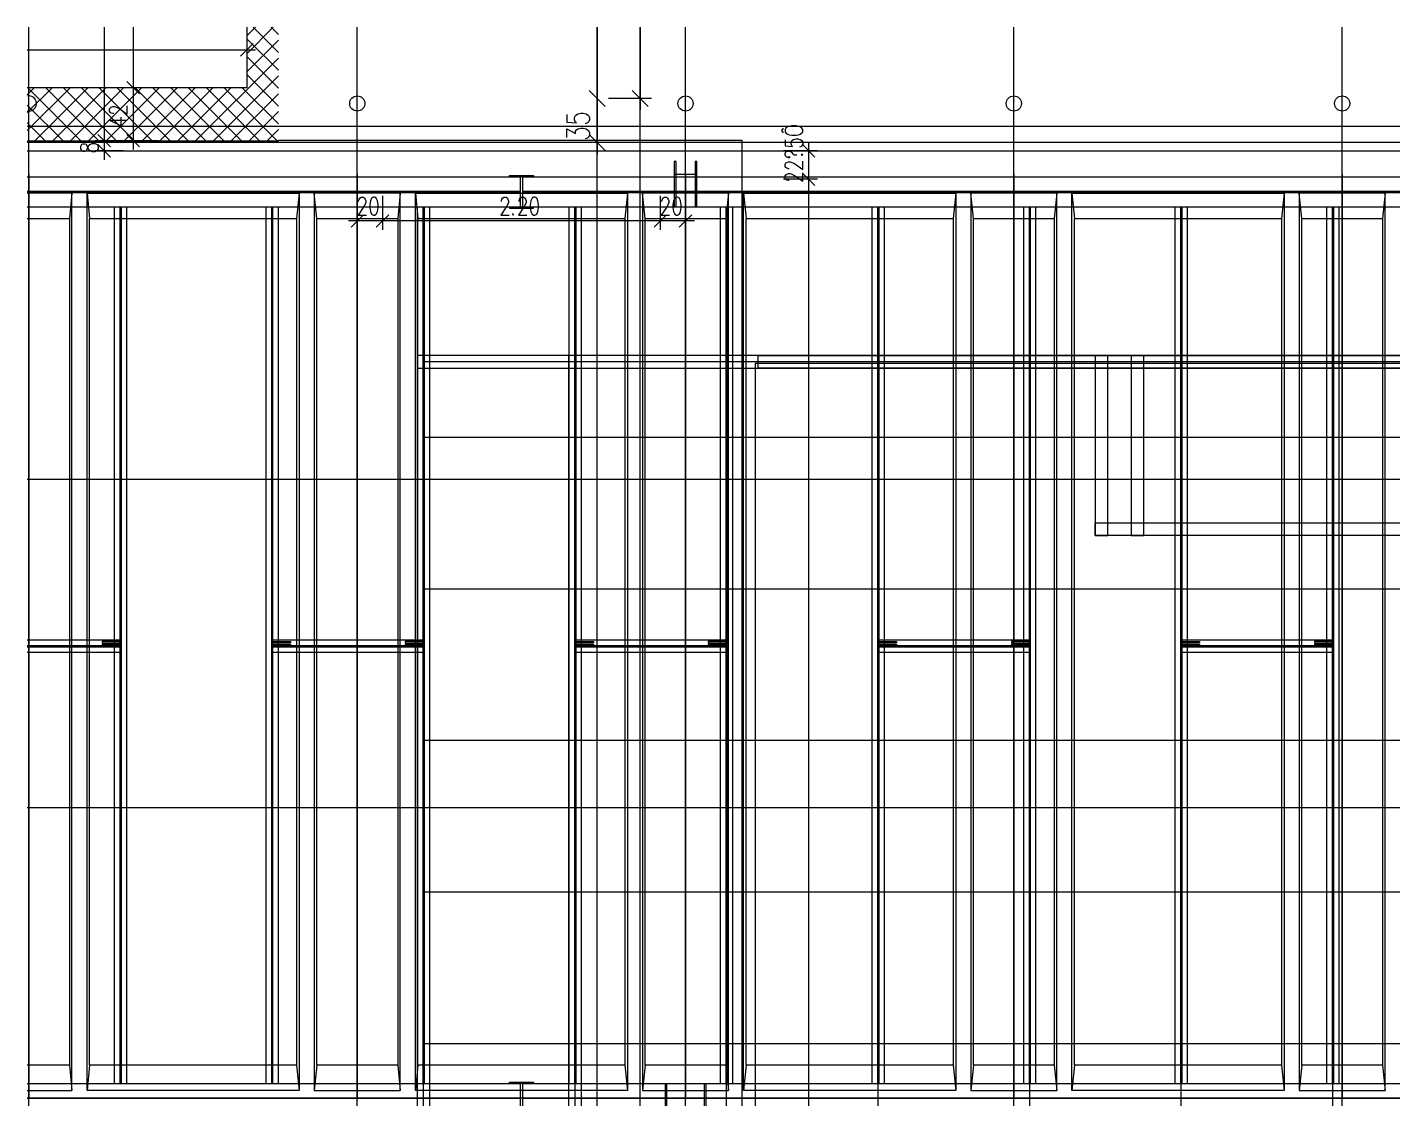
# Model space of a CAD drawing. Header units: inches. Extents: x 0 to 54693, y 0 to 31146.
# Drawn here: x 171.6 to 387.8, y 452.4 to 622.1 of the extents above; entities that cross this region are included whole.
import ezdxf
from ezdxf.lldxf.tags import DXFTag

# ---------------------------------------------------------------- set-up
doc = ezdxf.new("R2010")
doc.units = ezdxf.units.IN
doc.header["$MEASUREMENT"] = 0
doc.layers.add('Added', color=3, linetype='Continuous')
tags = doc.linetypes.add('1070_00_1200$0$SL3', pattern=[0.2, 0.1, -0.1]).pattern_tags.tags
tags[6:7] = [DXFTag(74, 4), DXFTag(75, 0), DXFTag(340, '0'), DXFTag(46, 1.0), DXFTag(50, 0.0), DXFTag(44, 0.0), DXFTag(45, 0.0)]
tags[4:5] = [DXFTag(74, 4), DXFTag(75, 0), DXFTag(340, '0'), DXFTag(46, 1.0), DXFTag(50, 0.0), DXFTag(44, 0.0), DXFTag(45, 0.0)]
tags = doc.linetypes.add('1070_00_1200$0$SP2', pattern=[0.9, 0.4, -0.2, 0.1, -0.2]).pattern_tags.tags
tags[10:11] = [DXFTag(74, 4), DXFTag(75, 0), DXFTag(340, '0'), DXFTag(46, 1.0), DXFTag(50, 0.0), DXFTag(44, 0.0), DXFTag(45, 0.0)]
tags[8:9] = [DXFTag(74, 4), DXFTag(75, 0), DXFTag(340, '0'), DXFTag(46, 1.0), DXFTag(50, 0.0), DXFTag(44, 0.0), DXFTag(45, 0.0)]
tags[6:7] = [DXFTag(74, 4), DXFTag(75, 0), DXFTag(340, '0'), DXFTag(46, 1.0), DXFTag(50, 0.0), DXFTag(44, 0.0), DXFTag(45, 0.0)]
tags[4:5] = [DXFTag(74, 4), DXFTag(75, 0), DXFTag(340, '0'), DXFTag(46, 1.0), DXFTag(50, 0.0), DXFTag(44, 0.0), DXFTag(45, 0.0)]
tags = doc.linetypes.add('1070_00_1200_Trägerrostdwg$0$SP2', pattern=[0.9, 0.4, -0.2, 0.1, -0.2]).pattern_tags.tags
tags[10:11] = [DXFTag(74, 4), DXFTag(75, 0), DXFTag(340, '0'), DXFTag(46, 1.0), DXFTag(50, 0.0), DXFTag(44, 0.0), DXFTag(45, 0.0)]
tags[8:9] = [DXFTag(74, 4), DXFTag(75, 0), DXFTag(340, '0'), DXFTag(46, 1.0), DXFTag(50, 0.0), DXFTag(44, 0.0), DXFTag(45, 0.0)]
tags[6:7] = [DXFTag(74, 4), DXFTag(75, 0), DXFTag(340, '0'), DXFTag(46, 1.0), DXFTag(50, 0.0), DXFTag(44, 0.0), DXFTag(45, 0.0)]
tags[4:5] = [DXFTag(74, 4), DXFTag(75, 0), DXFTag(340, '0'), DXFTag(46, 1.0), DXFTag(50, 0.0), DXFTag(44, 0.0), DXFTag(45, 0.0)]

msp = doc.modelspace()

# ---------------------------------------------------------------- linework, layer by layer
at = {"layer": 'Added', "linetype": '1070_00_1200$0$SP2', "lineweight": -2, "ltscale": 0.18}
for p, q in [((171.84, 47.97), (171.84, 622.06)), ((223.84, 47.97), (223.84, 622.06)), ((275.84, 47.97), (275.84, 622.06)), ((327.84, 47.97), (327.84, 622.06)), ((379.84, 47.97), (379.84, 622.06)), ((171.58, 602.5), (1094.14, 602.5)), ((171.84, 598.8), (171.84, 452.5)), ((223.84, 598.8), (223.84, 452.5)), ((275.84, 598.8), (275.84, 452.5)), ((327.84, 598.8), (327.84, 452.5)), ((379.84, 598.8), (379.84, 452.5)), ((178.64, 595.8), (171.58, 595.8)), ((178.64, 595.8), (178.24, 591.8)), ((178.64, 453.7), (178.64, 595.8)), ((181.04, 453.7), (181.04, 595.8)), ((181.04, 595.8), (214.64, 595.8)), ((181.04, 595.8), (181.44, 591.8)), ((214.64, 595.8), (214.24, 591.8)), ((214.64, 595.8), (214.64, 453.7)), ((217.04, 595.8), (217.04, 453.7)), ((230.64, 595.8), (217.04, 595.8)), ((217.44, 591.8), (217.04, 595.8)), ((230.64, 595.8), (230.24, 591.8)), ((230.64, 453.7), (230.64, 595.8)), ((233.04, 453.7), (233.04, 595.8)), ((233.04, 595.8), (266.64, 595.8)), ((233.04, 595.8), (233.44, 591.8)), ((266.64, 595.8), (266.24, 591.8)), ((266.64, 595.8), (266.64, 453.7)), ((269.04, 595.8), (269.04, 453.7)), ((282.64, 595.8), (269.04, 595.8)), ((269.44, 591.8), (269.04, 595.8)), ((282.64, 595.8), (282.24, 591.8)), ((282.64, 453.7), (282.64, 595.8)), ((285.04, 453.7), (285.04, 595.8)), ((285.04, 595.8), (318.64, 595.8)), ((285.04, 595.8), (285.44, 591.8)), ((318.64, 595.8), (318.24, 591.8)), ((318.64, 595.8), (318.64, 453.7)), ((321.04, 595.8), (321.04, 453.7)), ((334.64, 595.8), (321.04, 595.8)), ((321.44, 591.8), (321.04, 595.8)), ((334.64, 595.8), (334.24, 591.8)), ((334.64, 453.7), (334.64, 595.8)), ((337.04, 453.7), (337.04, 595.8)), ((337.04, 595.8), (370.64, 595.8)), ((337.04, 595.8), (337.44, 591.8)), ((370.64, 595.8), (370.24, 591.8)), ((370.64, 595.8), (370.64, 453.7)), ((373.04, 595.8), (373.04, 453.7)), ((386.64, 595.8), (373.04, 595.8)), ((373.44, 591.8), (373.04, 595.8)), ((386.64, 595.8), (386.24, 591.8)), ((386.64, 453.7), (386.64, 595.8)), ((171.58, 591.8), (178.24, 591.8)), ((178.24, 591.8), (178.24, 457.7)), ((181.44, 591.8), (214.24, 591.8)), ((181.44, 457.7), (181.44, 591.8)), ((214.24, 591.8), (214.24, 457.7)), ((217.44, 591.8), (230.24, 591.8)), ((217.44, 457.7), (217.44, 591.8)), ((230.24, 591.8), (230.24, 457.7)), ((233.44, 591.8), (266.24, 591.8)), ((233.44, 457.7), (233.44, 591.8)), ((266.24, 591.8), (266.24, 457.7)), ((269.44, 591.8), (282.24, 591.8)), ((269.44, 457.7), (269.44, 591.8)), ((282.24, 591.8), (282.24, 457.7)), ((285.44, 591.8), (318.24, 591.8)), ((285.44, 457.7), (285.44, 591.8)), ((318.24, 591.8), (318.24, 457.7)), ((321.44, 591.8), (334.24, 591.8)), ((321.44, 457.7), (321.44, 591.8)), ((334.24, 591.8), (334.24, 457.7)), ((337.44, 591.8), (370.24, 591.8)), ((337.44, 457.7), (337.44, 591.8)), ((370.24, 591.8), (370.24, 457.7)), ((373.44, 591.8), (386.24, 591.8)), ((373.44, 457.7), (373.44, 591.8)), ((386.24, 591.8), (386.24, 457.7)), ((234.34, 77.1), (234.34, 569.6)), ((1026.34, 569.1), (234.34, 569.1)), ((258.34, 77.1), (258.34, 569.1)), ((282.34, 77.1), (282.34, 569.1)), ((306.34, 77.1), (306.34, 569.1)), ((330.34, 77.1), (330.34, 569.1)), ((354.34, 77.1), (354.34, 569.1)), ((378.34, 77.1), (378.34, 569.1)), ((1026.34, 557.1), (234.34, 557.1)), ((171.58, 550.5), (1094.14, 550.5)), ((1026.34, 533.1), (234.34, 533.1)), ((1026.34, 509.1), (234.34, 509.1)), ((171.58, 498.5), (1094.14, 498.5)), ((1026.34, 485.1), (234.34, 485.1)), ((1026.34, 461.1), (234.34, 461.1)), ((178.24, 457.7), (171.58, 457.7)), ((178.24, 457.7), (178.64, 453.7)), ((181.44, 457.7), (181.04, 453.7)), ((214.24, 457.7), (181.44, 457.7)), ((214.24, 457.7), (214.64, 453.7)), ((217.44, 457.7), (217.04, 453.7)), ((230.24, 457.7), (217.44, 457.7)), ((230.24, 457.7), (230.64, 453.7)), ((233.44, 457.7), (233.04, 453.7)), ((266.24, 457.7), (233.44, 457.7)), ((266.24, 457.7), (266.64, 453.7)), ((269.44, 457.7), (269.04, 453.7)), ((282.24, 457.7), (269.44, 457.7)), ((282.24, 457.7), (282.64, 453.7)), ((285.44, 457.7), (285.04, 453.7)), ((318.24, 457.7), (285.44, 457.7)), ((318.24, 457.7), (318.64, 453.7)), ((321.44, 457.7), (321.04, 453.7)), ((334.24, 457.7), (321.44, 457.7)), ((334.24, 457.7), (334.64, 453.7)), ((337.44, 457.7), (337.04, 453.7)), ((370.24, 457.7), (337.44, 457.7)), ((370.24, 457.7), (370.64, 453.7)), ((373.44, 457.7), (373.04, 453.7)), ((386.24, 457.7), (373.44, 457.7)), ((386.24, 457.7), (386.64, 453.7)), ((171.58, 453.7), (178.64, 453.7)), ((1057.14, 452.5), (171.58, 452.5)), ((214.64, 453.7), (181.04, 453.7)), ((217.04, 453.7), (230.64, 453.7)), ((266.64, 453.7), (233.04, 453.7)), ((269.04, 453.7), (282.64, 453.7)), ((318.64, 453.7), (285.04, 453.7)), ((321.04, 453.7), (334.64, 453.7)), ((370.64, 453.7), (337.04, 453.7)), ((373.04, 453.7), (386.64, 453.7))]:
    msp.add_line(p, q, dxfattribs=at)
at = {"layer": 'Added', "linetype": 'Continuous', "lineweight": -2, "ltscale": 0.18}
for p, q in [((183.74, 622.06), (183.74, 601.1)), ((188.34, 622.06), (188.34, 602.7)), ((206.34, 620.69), (207.71, 622.06)), ((206.34, 617.86), (210.54, 622.06)), ((206.34, 622.06), (206.34, 612.5)), ((211.34, 618.08), (207.36, 622.06)), ((211.34, 620.91), (210.19, 622.06)), ((261.84, 430.85), (261.84, 622.06)), ((261.84, 622.06), (261.84, 602)), ((268.64, 434.35), (268.64, 622.06)), ((268.64, 622.06), (268.64, 609)), ((171.58, 618.5), (207.74, 618.5)), ((207.33, 619.49), (205.35, 617.51)), ((211.34, 615.26), (206.34, 620.26)), ((206.34, 615.03), (211.34, 620.03)), ((206.34, 619.9), (206.34, 616.5)), ((198.24, 604.1), (211.34, 617.2)), ((211.34, 612.43), (206.34, 617.43)), ((201.06, 604.1), (211.34, 614.37)), ((211.34, 609.6), (206.34, 614.6)), ((171.58, 611.39), (172.69, 612.5)), ((171.58, 608.56), (175.52, 612.5)), ((171.58, 605.73), (178.35, 612.5)), ((206.34, 612.5), (171.58, 612.5)), ((180.07, 604.1), (171.67, 612.5)), ((172.78, 604.1), (181.18, 612.5)), ((182.89, 604.1), (174.49, 612.5)), ((175.61, 604.1), (184.01, 612.5)), ((185.72, 604.1), (177.32, 612.5)), ((178.44, 604.1), (186.84, 612.5)), ((188.55, 604.1), (180.15, 612.5)), ((181.27, 604.1), (189.67, 612.5)), ((191.38, 604.1), (182.98, 612.5)), ((184.09, 604.1), (192.49, 612.5)), ((194.21, 604.1), (185.81, 612.5)), ((186.92, 604.1), (195.32, 612.5)), ((192.34, 612.5), (186.94, 612.5)), ((187.35, 613.49), (189.33, 611.51)), ((197.04, 604.1), (188.64, 612.5)), ((189.75, 604.1), (198.15, 612.5)), ((199.86, 604.1), (191.46, 612.5)), ((192.58, 604.1), (200.98, 612.5)), ((202.69, 604.1), (194.29, 612.5)), ((195.41, 604.1), (203.81, 612.5)), ((205.52, 604.1), (197.12, 612.5)), ((208.35, 604.1), (199.95, 612.5)), ((211.18, 604.1), (202.78, 612.5)), ((211.34, 606.77), (205.61, 612.5)), ((263.11, 609.53), (260.57, 612.07)), ((269.91, 609.53), (267.37, 612.07)), ((203.89, 604.1), (211.34, 611.55)), ((270.44, 610.8), (263.64, 610.8)), ((177.24, 604.1), (171.58, 609.76)), ((206.72, 604.1), (211.34, 608.72)), ((174.41, 604.1), (171.58, 606.93)), ((171.58, 606.4), (1059.74, 606.4)), ((209.55, 604.1), (211.34, 605.89)), ((171.58, 604.1), (171.58, 604.1)), ((171.58, 604.1), (211.34, 604.1)), ((1057.14, 603.8), (171.58, 603.8)), ((186.74, 604.1), (182.34, 604.1)), ((182.75, 605.09), (184.73, 603.11)), ((182.75, 603.49), (184.73, 601.51)), ((192.34, 604.1), (186.94, 604.1)), ((187.35, 605.09), (189.33, 603.11)), ((211.34, 604.1), (211.34, 604.2)), ((211.34, 604.2), (284.74, 604.2)), ((263.64, 603.8), (257.84, 603.8)), ((263.11, 602.53), (260.57, 605.07)), ((284.74, 604.2), (284.74, 443.9)), ((296.33, 601.51), (294.35, 603.49)), ((295.34, 47.97), (295.34, 603.9)), ((186.74, 602.5), (182.34, 602.5)), ((296.74, 602.5), (291.34, 602.5)), ((296.74, 598), (291.34, 598)), ((296.33, 597.01), (294.35, 598.99)), ((223.84, 595.4), (223.84, 590)), ((227.84, 595.4), (227.84, 590)), ((271.84, 595.4), (271.84, 590)), ((275.84, 595.4), (275.84, 590)), ((277.24, 591.4), (222.44, 591.4)), ((222.85, 590.41), (224.83, 592.39)), ((226.85, 590.41), (228.83, 592.39)), ((270.85, 590.41), (272.83, 592.39)), ((274.85, 590.41), (276.83, 592.39)), ((835.14, 568.8), (286.84, 568.8)), ((286.84, 568.8), (286.84, 75.2)), ((287.34, 568.1), (287.34, 570.1)), ((287.34, 570.1), (1027.34, 570.1)), ((1027.34, 568.1), (287.34, 568.1))]:
    msp.add_line(p, q, dxfattribs=at)
at = {"layer": 'Added', "linetype": 'ByBlock', "lineweight": -2, "ltscale": 0.18}
for p, q in [((184.6, 609.14), (184.74, 609.33)), ((184.6, 608.77), (184.6, 609.14)), ((184.74, 608.58), (184.6, 608.77)), ((184.74, 609.33), (184.87, 609.42)), ((184.87, 608.49), (184.74, 608.58)), ((184.87, 609.42), (185.14, 609.52)), ((185.14, 608.4), (184.87, 608.49)), ((185.14, 609.52), (185.4, 609.52)), ((185.27, 608.4), (185.14, 608.4)), ((185.4, 609.52), (185.67, 609.42)), ((185.67, 609.42), (186.07, 609.24)), ((186.07, 609.24), (187.4, 608.3)), ((186.47, 606.44), (186.47, 607.84)), ((187.4, 608.3), (187.4, 609.61)), ((257.04, 608.24), (257.04, 607.04)), ((258.24, 607.76), (258.41, 608.12)), ((258.24, 607.4), (258.24, 607.76)), ((258.41, 608.12), (258.75, 608.36)), ((258.75, 608.36), (259.27, 608.48)), ((259.27, 608.48), (259.61, 608.48)), ((259.61, 608.48), (260.12, 608.36)), ((260.12, 608.36), (260.47, 608.12)), ((260.47, 608.12), (260.64, 607.76)), ((260.64, 607.76), (260.64, 607.4)), ((184.6, 607.37), (186.47, 606.44)), ((184.6, 607.37), (187.4, 607.37)), ((257.04, 607.04), (258.58, 606.92)), ((257.04, 604.64), (257.04, 605.96)), ((257.04, 605.96), (258.41, 605.24)), ((258.41, 607.04), (258.24, 607.4)), ((258.58, 606.92), (258.41, 607.04)), ((258.41, 605.6), (258.58, 605.84)), ((258.41, 605.24), (258.41, 605.6)), ((258.58, 605.84), (258.75, 605.96)), ((258.75, 605.96), (259.27, 606.08)), ((259.27, 606.08), (259.61, 606.08)), ((259.61, 606.08), (260.12, 605.96)), ((260.29, 606.92), (259.95, 606.8)), ((260.12, 605.96), (260.47, 605.72)), ((260.47, 607.04), (260.29, 606.92)), ((260.64, 607.4), (260.47, 607.04)), ((260.47, 605.72), (260.64, 605.36)), ((291.07, 605.72), (291.34, 606.09)), ((291.34, 605.34), (291.07, 605.72)), ((291.74, 606.09), (291.6, 605.9)), ((291.6, 605.9), (291.6, 605.53)), ((291.6, 605.53), (291.74, 605.34)), ((292, 606.28), (291.74, 606.09)), ((292.27, 606.37), (292, 606.28)), ((292.67, 606.46), (292.27, 606.37)), ((293.34, 606.46), (292.67, 606.46)), ((293.74, 606.37), (293.34, 606.46)), ((294, 606.28), (293.74, 606.37)), ((294.27, 606.09), (294, 606.28)), ((294.4, 605.9), (294.27, 606.09)), ((294.27, 605.34), (294.4, 605.53)), ((294.4, 605.53), (294.4, 605.9)), ((180.14, 603.49), (180, 603.21)), ((180.4, 603.58), (180.14, 603.49)), ((180.67, 603.58), (180.4, 603.58)), ((180.94, 603.49), (180.67, 603.58)), ((181.07, 603.3), (180.94, 603.49)), ((181.2, 603.12), (181.34, 603.4)), ((181.34, 603.4), (181.6, 603.58)), ((181.6, 603.58), (181.87, 603.68)), ((181.87, 603.68), (182.27, 603.68)), ((182.27, 603.68), (182.54, 603.58)), ((182.54, 603.58), (182.67, 603.49)), ((182.67, 603.49), (182.8, 603.21)), ((260.29, 604.52), (259.95, 604.4)), ((260.47, 604.64), (260.29, 604.52)), ((260.64, 605), (260.47, 604.64)), ((260.64, 605.36), (260.64, 605)), ((291.6, 604.22), (291.6, 603.29)), ((291.74, 605.34), (292, 605.16)), ((292, 605.16), (292.27, 605.06)), ((292.27, 605.06), (292.67, 604.97)), ((292.54, 603.85), (292.67, 604.13)), ((292.54, 603.57), (292.54, 603.85)), ((292.67, 603.29), (292.54, 603.57)), ((292.67, 604.97), (293.34, 604.97)), ((292.67, 604.13), (292.94, 604.32)), ((292.94, 604.32), (293.34, 604.41)), ((293.34, 604.97), (293.74, 605.06)), ((293.34, 604.41), (293.6, 604.41)), ((293.6, 604.41), (294, 604.32)), ((293.74, 605.06), (294, 605.16)), ((294, 605.16), (294.27, 605.34)), ((294, 604.32), (294.27, 604.13)), ((294.27, 604.13), (294.4, 603.85)), ((294.4, 603.57), (294.27, 603.29)), ((294.4, 603.85), (294.4, 603.57)), ((180, 603.21), (180, 602.84)), ((180, 602.84), (180.14, 602.56)), ((180.14, 602.56), (180.4, 602.46)), ((180.4, 602.46), (180.67, 602.46)), ((180.67, 602.46), (180.94, 602.56)), ((180.94, 602.56), (181.07, 602.74)), ((181.2, 602.93), (181.07, 603.3)), ((181.07, 602.74), (181.2, 603.12)), ((181.34, 602.65), (181.2, 602.93)), ((181.6, 602.46), (181.34, 602.65)), ((181.87, 602.37), (181.6, 602.46)), ((182.27, 602.37), (181.87, 602.37)), ((182.54, 602.46), (182.27, 602.37)), ((182.67, 602.56), (182.54, 602.46)), ((182.8, 602.84), (182.67, 602.56)), ((182.8, 603.21), (182.8, 602.84)), ((291.6, 603.29), (292.8, 603.2)), ((291.6, 602.08), (291.74, 602.36)), ((291.6, 601.8), (291.6, 602.08)), ((291.74, 601.61), (291.6, 601.8)), ((291.74, 602.36), (292, 602.45)), ((291.87, 601.52), (291.74, 601.61)), ((292.14, 601.42), (291.87, 601.52)), ((292, 602.45), (292.27, 602.45)), ((292.14, 601.52), (292.27, 601.61)), ((292.27, 601.42), (292.14, 601.42)), ((292.27, 602.45), (292.54, 602.36)), ((292.27, 601.61), (292.4, 601.52)), ((292.4, 601.52), (292.27, 601.42)), ((292.54, 602.36), (292.67, 602.26)), ((292.8, 603.2), (292.67, 603.29)), ((292.67, 602.26), (292.8, 602.08)), ((292.8, 602.08), (293.07, 601.89)), ((293.07, 601.89), (293.47, 601.89)), ((294.14, 603.2), (293.87, 603.1)), ((294.27, 603.29), (294.14, 603.2)), ((294.27, 601.98), (294.14, 601.89)), ((294.14, 601.89), (294.27, 601.8)), ((294.4, 601.89), (294.27, 601.98)), ((294.27, 601.8), (294.4, 601.89)), ((291.6, 600.4), (291.74, 600.58)), ((291.6, 600.02), (291.6, 600.4)), ((291.74, 599.84), (291.6, 600.02)), ((291.74, 600.58), (291.87, 600.68)), ((291.87, 599.74), (291.74, 599.84)), ((291.87, 600.68), (292.14, 600.77)), ((292.14, 599.65), (291.87, 599.74)), ((292.14, 600.77), (292.4, 600.77)), ((292.27, 599.65), (292.14, 599.65)), ((292.4, 600.77), (292.67, 600.68)), ((292.67, 600.68), (293.07, 600.49)), ((293.07, 600.49), (294.4, 599.56)), ((294.4, 599.56), (294.4, 600.86)), ((291.6, 598.53), (291.74, 598.72)), ((291.6, 598.16), (291.6, 598.53)), ((291.74, 597.97), (291.6, 598.16)), ((291.74, 598.72), (291.87, 598.81)), ((291.87, 597.88), (291.74, 597.97)), ((291.87, 598.81), (292.14, 598.9)), ((292.14, 597.78), (291.87, 597.88)), ((292.14, 598.9), (292.4, 598.9)), ((292.27, 597.78), (292.14, 597.78)), ((292.4, 598.9), (292.67, 598.81)), ((292.67, 598.81), (293.07, 598.62)), ((293.07, 598.62), (294.4, 597.69)), ((294.4, 597.69), (294.4, 599)), ((224.06, 594.6), (224.16, 594.87)), ((224.16, 594.87), (224.25, 595)), ((224.25, 595), (224.44, 595.14)), ((224.44, 595.14), (224.81, 595.14)), ((224.81, 595.14), (225, 595)), ((225, 595), (225.09, 594.87)), ((225.09, 594.87), (225.18, 594.6)), ((226.12, 595), (225.93, 594.6)), ((226.4, 595.14), (226.12, 595)), ((226.58, 595.14), (226.4, 595.14)), ((226.86, 595), (226.58, 595.14)), ((227.05, 594.6), (226.86, 595)), ((246.66, 594.6), (246.76, 594.87)), ((246.76, 594.87), (246.85, 595)), ((246.85, 595), (247.04, 595.14)), ((247.04, 595.14), (247.41, 595.14)), ((247.41, 595.14), (247.6, 595)), ((247.6, 595), (247.69, 594.87)), ((247.69, 594.87), (247.78, 594.6)), ((249.46, 594.6), (249.56, 594.87)), ((249.56, 594.87), (249.65, 595)), ((249.65, 595), (249.84, 595.14)), ((249.84, 595.14), (250.21, 595.14)), ((250.21, 595.14), (250.4, 595)), ((250.4, 595), (250.49, 594.87)), ((250.49, 594.87), (250.58, 594.6)), ((251.52, 595), (251.33, 594.6)), ((251.8, 595.14), (251.52, 595)), ((251.98, 595.14), (251.8, 595.14)), ((252.26, 595), (251.98, 595.14)), ((252.45, 594.6), (252.26, 595)), ((272.06, 594.6), (272.16, 594.87)), ((272.16, 594.87), (272.25, 595)), ((272.25, 595), (272.44, 595.14)), ((272.44, 595.14), (272.81, 595.14)), ((272.81, 595.14), (273, 595)), ((273, 595), (273.09, 594.87)), ((273.09, 594.87), (273.18, 594.6)), ((274.12, 595), (273.93, 594.6)), ((274.4, 595.14), (274.12, 595)), ((274.58, 595.14), (274.4, 595.14)), ((274.86, 595), (274.58, 595.14)), ((275.05, 594.6), (274.86, 595)), ((224.9, 593.67), (223.97, 592.34)), ((224.06, 594.47), (224.06, 594.6)), ((225.09, 594.07), (224.9, 593.67)), ((225.18, 594.34), (225.09, 594.07)), ((225.18, 594.6), (225.18, 594.34)), ((225.93, 594.6), (225.84, 593.94)), ((225.84, 593.94), (225.84, 593.54)), ((225.84, 593.54), (225.93, 592.87)), ((225.93, 592.87), (226.12, 592.47)), ((226.86, 592.47), (227.05, 592.87)), ((227.14, 593.94), (227.05, 594.6)), ((227.05, 592.87), (227.14, 593.54)), ((227.14, 593.54), (227.14, 593.94)), ((247.5, 593.67), (246.57, 592.34)), ((246.66, 594.47), (246.66, 594.6)), ((247.69, 594.07), (247.5, 593.67)), ((247.78, 594.34), (247.69, 594.07)), ((247.78, 594.6), (247.78, 594.34)), ((248.53, 592.6), (248.44, 592.47)), ((250.3, 593.67), (249.37, 592.34)), ((249.46, 594.47), (249.46, 594.6)), ((250.49, 594.07), (250.3, 593.67)), ((250.58, 594.34), (250.49, 594.07)), ((250.58, 594.6), (250.58, 594.34)), ((251.33, 594.6), (251.24, 593.94)), ((251.24, 593.94), (251.24, 593.54)), ((251.24, 593.54), (251.33, 592.87)), ((251.33, 592.87), (251.52, 592.47)), ((252.26, 592.47), (252.45, 592.87)), ((252.54, 593.94), (252.45, 594.6)), ((252.45, 592.87), (252.54, 593.54)), ((252.54, 593.54), (252.54, 593.94)), ((272.9, 593.67), (271.97, 592.34)), ((272.06, 594.47), (272.06, 594.6)), ((273.09, 594.07), (272.9, 593.67)), ((273.18, 594.34), (273.09, 594.07)), ((273.18, 594.6), (273.18, 594.34)), ((273.93, 594.6), (273.84, 593.94)), ((273.84, 593.94), (273.84, 593.54)), ((273.84, 593.54), (273.93, 592.87)), ((273.93, 592.87), (274.12, 592.47)), ((274.86, 592.47), (275.05, 592.87)), ((275.14, 593.94), (275.05, 594.6)), ((275.05, 592.87), (275.14, 593.54)), ((275.14, 593.54), (275.14, 593.94)), ((223.97, 592.34), (225.28, 592.34)), ((226.12, 592.47), (226.4, 592.34)), ((226.4, 592.34), (226.58, 592.34)), ((226.58, 592.34), (226.86, 592.47)), ((246.57, 592.34), (247.88, 592.34)), ((248.44, 592.47), (248.53, 592.34)), ((248.53, 592.34), (248.62, 592.47)), ((249.37, 592.34), (250.68, 592.34)), ((251.52, 592.47), (251.8, 592.34)), ((251.8, 592.34), (251.98, 592.34)), ((251.98, 592.34), (252.26, 592.47)), ((271.97, 592.34), (273.28, 592.34)), ((274.12, 592.47), (274.4, 592.34)), ((274.4, 592.34), (274.58, 592.34)), ((274.58, 592.34), (274.86, 592.47))]:
    msp.add_line(p, q, dxfattribs=at)
at = {"layer": 'Added', "linetype": '1070_00_1200_Trägerrostdwg$0$SP2', "lineweight": -2, "ltscale": 0.18}
for p, q in [((274.34, 600.8), (274.04, 600.8)), ((274.04, 600.8), (274.04, 593.6)), ((274.34, 593.6), (274.34, 600.8)), ((277.64, 600.8), (277.34, 600.8)), ((277.34, 600.8), (277.34, 593.6)), ((277.64, 593.6), (277.64, 600.8)), ((171.58, 598.4), (249.64, 598.4)), ((247.94, 598.4), (247.94, 598.6)), ((247.94, 598.6), (251.74, 598.6)), ((251.74, 598.4), (247.94, 598.4)), ((249.64, 598.4), (249.64, 593.6)), ((250.04, 593.6), (250.04, 598.4)), ((250.04, 598.4), (457.64, 598.4)), ((251.74, 598.6), (251.74, 598.4)), ((274.04, 598.8), (277.64, 598.8)), ((171.58, 596.1), (249.64, 596.1)), ((171.58, 595.9), (249.64, 595.9)), ((250.04, 596.1), (457.64, 596.1)), ((250.04, 595.9), (457.64, 595.9)), ((249.64, 593.6), (171.58, 593.6)), ((187.34, 593.59), (185.34, 593.59)), ((185.34, 593.59), (185.34, 454.8)), ((186.24, 593.59), (186.24, 454.8)), ((186.44, 593.59), (186.44, 454.8)), ((187.34, 454.8), (187.34, 593.59)), ((211.34, 593.59), (209.34, 593.59)), ((209.34, 593.59), (209.34, 454.8)), ((210.24, 593.59), (210.24, 454.8)), ((210.44, 593.59), (210.44, 454.8)), ((211.34, 454.8), (211.34, 593.59)), ((235.34, 593.59), (233.34, 593.59)), ((233.34, 593.59), (233.34, 454.8)), ((234.24, 593.59), (234.24, 454.8)), ((234.44, 593.59), (234.44, 454.8)), ((235.34, 454.8), (235.34, 593.59)), ((251.74, 593.6), (247.94, 593.6)), ((247.94, 593.6), (247.94, 593.4)), ((247.94, 593.4), (251.74, 593.4)), ((457.64, 593.6), (250.04, 593.6)), ((251.74, 593.4), (251.74, 593.6)), ((259.34, 593.59), (257.34, 593.59)), ((257.34, 593.59), (257.34, 454.8)), ((258.24, 593.59), (258.24, 454.8)), ((258.44, 593.59), (258.44, 454.8)), ((259.34, 454.8), (259.34, 593.59)), ((277.64, 593.6), (274.04, 593.6)), ((283.34, 593.59), (281.34, 593.59)), ((281.34, 593.59), (281.34, 454.8)), ((282.24, 593.59), (282.24, 454.8)), ((282.44, 593.59), (282.44, 454.8)), ((283.34, 454.8), (283.34, 593.59)), ((307.34, 593.59), (305.34, 593.59)), ((305.34, 593.59), (305.34, 454.8)), ((306.24, 593.59), (306.24, 454.8)), ((306.44, 593.59), (306.44, 454.8)), ((307.34, 454.8), (307.34, 593.59)), ((331.34, 593.59), (329.34, 593.59)), ((329.34, 593.59), (329.34, 454.8)), ((330.24, 593.59), (330.24, 454.8)), ((330.44, 593.59), (330.44, 454.8)), ((331.34, 454.8), (331.34, 593.59)), ((355.34, 593.59), (353.34, 593.59)), ((353.34, 593.59), (353.34, 454.8)), ((354.24, 593.59), (354.24, 454.8)), ((354.44, 593.59), (354.44, 454.8)), ((355.34, 454.8), (355.34, 593.59)), ((379.34, 593.59), (377.34, 593.59)), ((377.34, 593.59), (377.34, 454.8)), ((378.24, 593.59), (378.24, 454.8)), ((378.44, 593.59), (378.44, 454.8)), ((379.34, 454.8), (379.34, 593.59)), ((171.58, 525.05), (186.24, 525.05)), ((171.58, 524.15), (186.24, 524.15)), ((171.58, 523.95), (186.24, 523.95)), ((186.24, 524.8), (183.44, 524.8)), ((183.44, 524.8), (183.44, 524.6)), ((183.44, 524.6), (186.24, 524.6)), ((186.24, 524.4), (183.44, 524.4)), ((183.44, 524.4), (183.44, 524.2)), ((183.44, 524.2), (186.24, 524.2)), ((186.24, 524.6), (186.24, 524.8)), ((186.24, 524.2), (186.24, 524.4)), ((210.44, 525.05), (234.24, 525.05)), ((210.44, 524.6), (210.44, 524.8)), ((210.44, 524.8), (213.24, 524.8)), ((213.24, 524.6), (210.44, 524.6)), ((210.44, 524.2), (210.44, 524.4)), ((210.44, 524.4), (213.24, 524.4)), ((213.24, 524.2), (210.44, 524.2)), ((210.44, 524.15), (234.24, 524.15)), ((210.44, 523.95), (234.24, 523.95)), ((213.24, 524.8), (213.24, 524.6)), ((213.24, 524.4), (213.24, 524.2)), ((234.24, 524.8), (231.44, 524.8)), ((231.44, 524.8), (231.44, 524.6)), ((231.44, 524.6), (234.24, 524.6)), ((234.24, 524.4), (231.44, 524.4)), ((231.44, 524.4), (231.44, 524.2)), ((231.44, 524.2), (234.24, 524.2)), ((234.24, 524.6), (234.24, 524.8)), ((234.24, 524.2), (234.24, 524.4)), ((258.44, 525.05), (282.24, 525.05)), ((258.44, 524.6), (258.44, 524.8)), ((258.44, 524.8), (261.24, 524.8)), ((261.24, 524.6), (258.44, 524.6)), ((258.44, 524.2), (258.44, 524.4)), ((258.44, 524.4), (261.24, 524.4)), ((261.24, 524.2), (258.44, 524.2)), ((258.44, 524.15), (282.24, 524.15)), ((258.44, 523.95), (282.24, 523.95)), ((261.24, 524.8), (261.24, 524.6)), ((261.24, 524.4), (261.24, 524.2)), ((282.24, 524.8), (279.44, 524.8)), ((279.44, 524.8), (279.44, 524.6)), ((279.44, 524.6), (282.24, 524.6)), ((282.24, 524.4), (279.44, 524.4)), ((279.44, 524.4), (279.44, 524.2)), ((279.44, 524.2), (282.24, 524.2)), ((282.24, 524.6), (282.24, 524.8)), ((282.24, 524.2), (282.24, 524.4)), ((306.44, 525.05), (330.24, 525.05)), ((306.44, 524.6), (306.44, 524.8)), ((306.44, 524.8), (309.24, 524.8)), ((309.24, 524.6), (306.44, 524.6)), ((306.44, 524.2), (306.44, 524.4)), ((306.44, 524.4), (309.24, 524.4)), ((309.24, 524.2), (306.44, 524.2)), ((306.44, 524.15), (330.24, 524.15)), ((306.44, 523.95), (330.24, 523.95)), ((309.24, 524.8), (309.24, 524.6)), ((309.24, 524.4), (309.24, 524.2)), ((330.24, 524.8), (327.44, 524.8)), ((327.44, 524.8), (327.44, 524.6)), ((327.44, 524.6), (330.24, 524.6)), ((330.24, 524.4), (327.44, 524.4)), ((327.44, 524.4), (327.44, 524.2)), ((327.44, 524.2), (330.24, 524.2)), ((330.24, 524.6), (330.24, 524.8)), ((330.24, 524.2), (330.24, 524.4)), ((354.44, 525.05), (378.24, 525.05)), ((354.44, 524.6), (354.44, 524.8)), ((354.44, 524.8), (357.24, 524.8)), ((357.24, 524.6), (354.44, 524.6)), ((354.44, 524.2), (354.44, 524.4)), ((354.44, 524.4), (357.24, 524.4)), ((357.24, 524.2), (354.44, 524.2)), ((354.44, 524.15), (378.24, 524.15)), ((354.44, 523.95), (378.24, 523.95)), ((357.24, 524.8), (357.24, 524.6)), ((357.24, 524.4), (357.24, 524.2)), ((378.24, 524.8), (375.44, 524.8)), ((375.44, 524.8), (375.44, 524.6)), ((375.44, 524.6), (378.24, 524.6)), ((378.24, 524.4), (375.44, 524.4)), ((375.44, 524.4), (375.44, 524.2)), ((375.44, 524.2), (378.24, 524.2)), ((378.24, 524.6), (378.24, 524.8)), ((378.24, 524.2), (378.24, 524.4)), ((186.24, 523.05), (171.58, 523.05)), ((234.24, 523.05), (210.44, 523.05)), ((282.24, 523.05), (258.44, 523.05)), ((330.24, 523.05), (306.44, 523.05)), ((378.24, 523.05), (354.44, 523.05)), ((171.58, 454.8), (249.64, 454.8)), ((185.34, 454.8), (187.34, 454.8)), ((209.34, 454.8), (211.34, 454.8)), ((233.34, 454.8), (235.34, 454.8)), ((247.94, 454.8), (247.94, 455)), ((247.94, 455), (251.74, 455)), ((251.74, 454.8), (247.94, 454.8)), ((249.64, 454.8), (249.64, 450)), ((250.04, 450), (250.04, 454.8)), ((250.04, 454.8), (457.64, 454.8)), ((251.74, 455), (251.74, 454.8)), ((257.34, 454.8), (259.34, 454.8)), ((272.64, 445.2), (272.64, 454.8)), ((272.64, 454.8), (279.04, 454.8)), ((272.84, 454.8), (272.84, 445.2)), ((278.84, 449.2), (278.84, 454.8)), ((279.04, 454.8), (279.04, 449.2)), ((281.34, 454.8), (283.34, 454.8)), ((305.34, 454.8), (307.34, 454.8)), ((329.34, 454.8), (331.34, 454.8)), ((353.34, 454.8), (355.34, 454.8)), ((377.34, 454.8), (379.34, 454.8)), ((171.58, 452.5), (249.64, 452.5)), ((250.04, 452.5), (457.64, 452.5))]:
    msp.add_line(p, q, dxfattribs=at)
at = {"layer": 'Added', "linetype": '1070_00_1200$0$SL3', "lineweight": -2, "ltscale": 0.18}
for p, q in [((235.34, 570.1), (233.34, 570.1)), ((233.34, 570.1), (233.34, 76.1)), ((1027.34, 570.1), (233.34, 570.1)), ((233.34, 570.1), (233.34, 568.1)), ((235.34, 76.1), (235.34, 570.1)), ((257.34, 76.1), (257.34, 570.1)), ((259.34, 76.1), (259.34, 570.1)), ((340.74, 570.1), (340.74, 541.6)), ((342.74, 570.1), (340.74, 570.1)), ((342.74, 541.6), (342.74, 570.1)), ((346.44, 570.1), (346.44, 541.6)), ((348.44, 570.1), (346.44, 570.1)), ((348.44, 541.6), (348.44, 570.1)), ((233.34, 568.1), (1027.34, 568.1)), ((340.74, 541.6), (340.74, 543.6)), ((340.74, 543.6), (391.34, 543.6)), ((340.74, 541.6), (342.74, 541.6)), ((391.34, 541.6), (340.74, 541.6)), ((346.44, 541.6), (348.44, 541.6))]:
    msp.add_line(p, q, dxfattribs=at)
at = {"layer": 'Added', "linetype": 'Continuous', "lineweight": -2, "ltscale": 0.18}
for centre in [(223.84, 610), (275.84, 610), (327.84, 610), (379.84, 610)]:
    msp.add_circle(centre, 1.2, dxfattribs=at)
msp.add_ellipse((171.84, 610), major_axis=(-0.26, -1.17), ratio=1, start_param=0, end_param=3.575588, dxfattribs=at)

doc.saveas('drawing.dxf')
